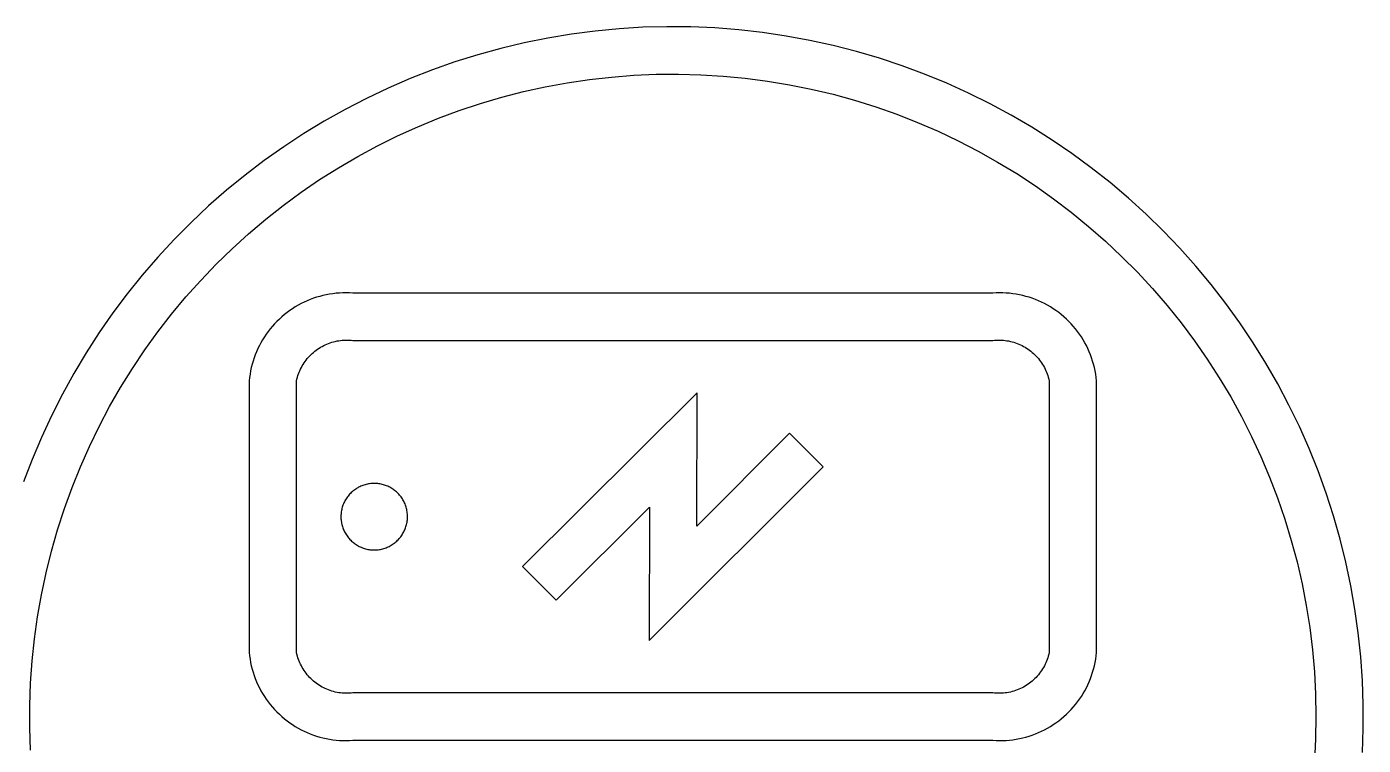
# Model space of a CAD drawing. Header units: millimetres. Extents: x 430 to 4403, y -1522 to 1254.
# Drawn here: x 3390.87 to 3424.74, y -439.11 to -420.88 of the extents above; entities that cross this region are included whole.
import ezdxf

# ---------------------------------------------------------------- set-up
doc = ezdxf.new("R2010")
doc.units = ezdxf.units.MM
doc.header["$MEASUREMENT"] = 0
doc.layers.add('Utwórz2D linie widoczne', color=7, linetype='Continuous', true_color=0x000000)

msp = doc.modelspace()

# ---------------------------------------------------------------- linework, layer by layer
at = {"layer": 'Utwórz2D linie widoczne'}
for p, q in [((3405.272, -420.995), (3404.67, -421.074)), ((3405.877, -420.937), (3405.272, -420.995)), ((3406.483, -420.9), (3405.877, -420.937)), ((3407.09, -420.884), (3406.483, -420.9)), ((3407.698, -420.889), (3407.09, -420.884)), ((3408.305, -420.916), (3407.698, -420.889)), ((3408.91, -420.963), (3408.305, -420.916)), ((3409.514, -421.032), (3408.91, -420.963)), ((3410.115, -421.121), (3409.514, -421.032)), ((3403.475, -421.294), (3402.884, -421.435)), ((3404.07, -421.173), (3403.475, -421.294)), ((3404.67, -421.074), (3404.07, -421.173)), ((3410.712, -421.231), (3410.115, -421.121)), ((3411.305, -421.362), (3410.712, -421.231)), ((3411.894, -421.513), (3411.305, -421.362)), ((3402.299, -421.596), (3401.719, -421.778)), ((3402.884, -421.435), (3402.299, -421.596)), ((3412.476, -421.685), (3411.894, -421.513)), ((3413.053, -421.877), (3412.476, -421.685)), ((3401.146, -421.979), (3400.58, -422.201)), ((3401.719, -421.778), (3401.146, -421.979)), ((3413.622, -422.088), (3413.053, -421.877)), ((3400.58, -422.201), (3400.023, -422.442)), ((3404.009, -422.409), (3404.566, -422.306)), ((3404.566, -422.306), (3405.125, -422.223)), ((3405.125, -422.223), (3405.687, -422.16)), ((3405.687, -422.16), (3406.251, -422.115)), ((3406.251, -422.115), (3406.817, -422.091)), ((3406.817, -422.091), (3407.382, -422.086)), ((3407.382, -422.086), (3407.948, -422.101)), ((3407.948, -422.101), (3408.513, -422.135)), ((3408.513, -422.135), (3409.076, -422.189)), ((3409.076, -422.189), (3409.637, -422.262)), ((3409.637, -422.262), (3410.195, -422.355)), ((3410.195, -422.355), (3410.749, -422.467)), ((3414.184, -422.319), (3413.622, -422.088)), ((3414.737, -422.57), (3414.184, -422.319)), ((3399.474, -422.702), (3398.934, -422.981)), ((3400.023, -422.442), (3399.474, -422.702)), ((3402.366, -422.832), (3402.909, -422.672)), ((3402.909, -422.672), (3403.457, -422.531)), ((3403.457, -422.531), (3404.009, -422.409)), ((3410.749, -422.467), (3411.3, -422.599)), ((3411.3, -422.599), (3411.845, -422.749)), ((3415.282, -422.84), (3414.737, -422.57)), ((3398.934, -422.981), (3398.405, -423.279)), ((3401.299, -423.207), (3401.829, -423.01)), ((3401.829, -423.01), (3402.366, -422.832)), ((3411.845, -422.749), (3412.385, -422.918)), ((3412.385, -422.918), (3412.919, -423.106)), ((3415.816, -423.128), (3415.282, -422.84)), ((3398.405, -423.279), (3397.886, -423.594)), ((3400.776, -423.423), (3401.299, -423.207)), ((3412.919, -423.106), (3413.445, -423.312)), ((3413.445, -423.312), (3413.965, -423.537)), ((3416.34, -423.435), (3415.816, -423.128)), ((3397.886, -423.594), (3397.378, -423.928)), ((3399.754, -423.907), (3400.261, -423.656)), ((3400.261, -423.656), (3400.776, -423.423)), ((3413.965, -423.537), (3414.476, -423.779)), ((3416.854, -423.76), (3416.34, -423.435)), ((3397.378, -423.928), (3396.882, -424.279)), ((3399.256, -424.176), (3399.754, -423.907)), ((3414.476, -423.779), (3414.978, -424.039)), ((3414.978, -424.039), (3415.472, -424.316)), ((3417.356, -424.102), (3416.854, -423.76)), ((3396.882, -424.279), (3396.399, -424.647)), ((3398.767, -424.461), (3399.256, -424.176)), ((3415.472, -424.316), (3415.955, -424.61)), ((3417.845, -424.462), (3417.356, -424.102)), ((3396.399, -424.647), (3395.929, -425.032)), ((3397.822, -425.083), (3398.289, -424.764)), ((3398.289, -424.764), (3398.767, -424.461)), ((3415.955, -424.61), (3416.428, -424.921)), ((3418.322, -424.838), (3417.845, -424.462)), ((3395.929, -425.032), (3395.472, -425.432)), ((3397.366, -425.418), (3397.822, -425.083)), ((3416.428, -424.921), (3416.889, -425.248)), ((3418.785, -425.231), (3418.322, -424.838)), ((3395.472, -425.432), (3395.03, -425.849)), ((3396.922, -425.768), (3397.366, -425.418)), ((3416.889, -425.248), (3417.34, -425.59)), ((3419.235, -425.64), (3418.785, -425.231)), ((3396.49, -426.134), (3396.922, -425.768)), ((3417.34, -425.59), (3417.777, -425.949)), ((3419.67, -426.063), (3419.235, -425.64)), ((3395.03, -425.849), (3394.602, -426.28)), ((3417.777, -425.949), (3418.203, -426.322)), ((3420.09, -426.502), (3419.67, -426.063)), ((3394.602, -426.28), (3394.19, -426.726)), ((3396.072, -426.515), (3396.49, -426.134)), ((3418.203, -426.322), (3418.615, -426.709)), ((3394.19, -426.726), (3393.793, -427.186)), ((3395.667, -426.909), (3396.072, -426.515)), ((3418.615, -426.709), (3419.013, -427.111)), ((3420.495, -426.955), (3420.09, -426.502)), ((3395.275, -427.318), (3395.667, -426.909)), ((3419.013, -427.111), (3419.397, -427.526)), ((3420.883, -427.422), (3420.495, -426.955)), ((3393.793, -427.186), (3393.412, -427.66)), ((3394.898, -427.74), (3395.275, -427.318)), ((3421.256, -427.902), (3420.883, -427.422)), ((3393.412, -427.66), (3393.049, -428.146)), ((3394.537, -428.175), (3394.898, -427.74)), ((3398.051, -427.804), (3397.973, -427.836)), ((3398.131, -427.774), (3398.051, -427.804)), ((3398.211, -427.748), (3398.131, -427.774)), ((3398.292, -427.724), (3398.211, -427.748)), ((3398.374, -427.702), (3398.292, -427.724)), ((3398.457, -427.684), (3398.374, -427.702)), ((3398.54, -427.669), (3398.457, -427.684)), ((3398.624, -427.656), (3398.54, -427.669)), ((3398.709, -427.646), (3398.624, -427.656)), ((3398.793, -427.639), (3398.709, -427.646)), ((3398.878, -427.636), (3398.793, -427.639)), ((3398.963, -427.635), (3398.878, -427.636)), ((3399.047, -427.637), (3398.963, -427.635)), ((3399.132, -427.641), (3399.047, -427.637)), ((3415.35, -427.641), (3399.132, -427.641)), ((3415.434, -427.637), (3415.35, -427.641)), ((3415.519, -427.635), (3415.434, -427.637)), ((3415.604, -427.636), (3415.519, -427.635)), ((3415.688, -427.639), (3415.604, -427.636)), ((3415.773, -427.646), (3415.688, -427.639)), ((3415.857, -427.656), (3415.773, -427.646)), ((3415.941, -427.669), (3415.857, -427.656)), ((3416.024, -427.684), (3415.941, -427.669)), ((3416.107, -427.702), (3416.024, -427.684)), ((3416.189, -427.724), (3416.107, -427.702)), ((3416.271, -427.748), (3416.189, -427.724)), ((3416.351, -427.774), (3416.271, -427.748)), ((3416.43, -427.804), (3416.351, -427.774)), ((3416.509, -427.836), (3416.43, -427.804)), ((3419.397, -427.526), (3419.767, -427.955)), ((3393.049, -428.146), (3392.702, -428.645)), ((3397.462, -428.135), (3397.395, -428.188)), ((3397.53, -428.085), (3397.462, -428.135)), ((3397.6, -428.037), (3397.53, -428.085)), ((3397.672, -427.992), (3397.6, -428.037)), ((3397.745, -427.949), (3397.672, -427.992)), ((3397.82, -427.909), (3397.745, -427.949)), ((3397.896, -427.871), (3397.82, -427.909)), ((3397.973, -427.836), (3397.896, -427.871)), ((3416.586, -427.871), (3416.509, -427.836)), ((3416.662, -427.909), (3416.586, -427.871)), ((3416.737, -427.949), (3416.662, -427.909)), ((3416.81, -427.992), (3416.737, -427.949)), ((3416.881, -428.037), (3416.81, -427.992)), ((3416.951, -428.085), (3416.881, -428.037)), ((3417.02, -428.135), (3416.951, -428.085)), ((3417.086, -428.188), (3417.02, -428.135)), ((3419.767, -427.955), (3420.121, -428.396)), ((3421.611, -428.395), (3421.256, -427.902)), ((3394.19, -428.622), (3394.537, -428.175)), ((3397.091, -428.483), (3397.037, -428.548)), ((3397.148, -428.42), (3397.091, -428.483)), ((3397.207, -428.359), (3397.148, -428.42)), ((3397.268, -428.3), (3397.207, -428.359)), ((3397.33, -428.243), (3397.268, -428.3)), ((3397.395, -428.188), (3397.33, -428.243)), ((3417.151, -428.243), (3417.086, -428.188)), ((3417.214, -428.3), (3417.151, -428.243)), ((3417.275, -428.359), (3417.214, -428.3)), ((3417.333, -428.42), (3417.275, -428.359)), ((3417.39, -428.483), (3417.333, -428.42)), ((3417.444, -428.548), (3417.39, -428.483)), ((3420.121, -428.396), (3420.46, -428.849)), ((3421.949, -428.9), (3421.611, -428.395)), ((3392.702, -428.645), (3392.373, -429.155)), ((3393.859, -429.081), (3394.19, -428.622)), ((3396.843, -428.826), (3396.801, -428.899)), ((3396.888, -428.754), (3396.843, -428.826)), ((3396.935, -428.684), (3396.888, -428.754)), ((3396.985, -428.615), (3396.935, -428.684)), ((3397.037, -428.548), (3396.985, -428.615)), ((3398.863, -428.838), (3398.908, -428.835)), ((3398.908, -428.835), (3398.953, -428.834)), ((3398.953, -428.834), (3398.998, -428.834)), ((3398.998, -428.834), (3399.043, -428.835)), ((3399.043, -428.835), (3399.087, -428.838)), ((3415.394, -428.838), (3415.439, -428.835)), ((3415.439, -428.835), (3415.484, -428.834)), ((3415.484, -428.834), (3415.529, -428.834)), ((3415.529, -428.834), (3415.573, -428.835)), ((3415.573, -428.835), (3415.618, -428.838)), ((3417.496, -428.615), (3417.444, -428.548)), ((3417.546, -428.684), (3417.496, -428.615)), ((3417.594, -428.754), (3417.546, -428.684)), ((3417.638, -428.826), (3417.594, -428.754)), ((3417.681, -428.899), (3417.638, -428.826)), ((3392.373, -429.155), (3392.061, -429.677)), ((3393.544, -429.551), (3393.859, -429.081)), ((3396.689, -429.128), (3396.657, -429.206)), ((3396.724, -429.05), (3396.689, -429.128)), ((3396.761, -428.974), (3396.724, -429.05)), ((3396.801, -428.899), (3396.761, -428.974)), ((3398.097, -429.174), (3398.131, -429.144)), ((3398.131, -429.144), (3398.165, -429.116)), ((3398.165, -429.116), (3398.201, -429.088)), ((3398.201, -429.088), (3398.237, -429.062)), ((3398.237, -429.062), (3398.275, -429.038)), ((3398.275, -429.038), (3398.313, -429.014)), ((3398.313, -429.014), (3398.352, -428.992)), ((3398.352, -428.992), (3398.392, -428.971)), ((3398.392, -428.971), (3398.432, -428.952)), ((3398.432, -428.952), (3398.473, -428.934)), ((3398.473, -428.934), (3398.515, -428.917)), ((3398.515, -428.917), (3398.557, -428.902)), ((3398.557, -428.902), (3398.6, -428.888)), ((3398.6, -428.888), (3398.643, -428.876)), ((3398.643, -428.876), (3398.686, -428.865)), ((3398.686, -428.865), (3398.73, -428.856)), ((3398.73, -428.856), (3398.774, -428.849)), ((3398.774, -428.849), (3398.819, -428.843)), ((3398.819, -428.843), (3398.863, -428.838)), ((3399.087, -428.838), (3399.132, -428.843)), ((3399.132, -428.843), (3415.35, -428.843)), ((3415.35, -428.843), (3415.394, -428.838)), ((3415.618, -428.838), (3415.663, -428.843)), ((3415.663, -428.843), (3415.707, -428.849)), ((3415.707, -428.849), (3415.751, -428.856)), ((3415.751, -428.856), (3415.795, -428.865)), ((3415.795, -428.865), (3415.839, -428.876)), ((3415.839, -428.876), (3415.882, -428.888)), ((3415.882, -428.888), (3415.925, -428.902)), ((3415.925, -428.902), (3415.967, -428.917)), ((3415.967, -428.917), (3416.008, -428.934)), ((3416.008, -428.934), (3416.05, -428.952)), ((3416.05, -428.952), (3416.09, -428.971)), ((3416.09, -428.971), (3416.13, -428.992)), ((3416.13, -428.992), (3416.169, -429.014)), ((3416.169, -429.014), (3416.207, -429.038)), ((3416.207, -429.038), (3416.244, -429.062)), ((3416.244, -429.062), (3416.281, -429.088)), ((3416.281, -429.088), (3416.316, -429.116)), ((3416.316, -429.116), (3416.351, -429.144)), ((3416.351, -429.144), (3416.384, -429.174)), ((3417.721, -428.974), (3417.681, -428.899)), ((3417.758, -429.05), (3417.721, -428.974)), ((3417.792, -429.128), (3417.758, -429.05)), ((3417.824, -429.206), (3417.792, -429.128)), ((3420.46, -428.849), (3420.783, -429.313)), ((3422.269, -429.416), (3421.949, -428.9)), ((3396.578, -429.448), (3396.558, -429.53)), ((3396.602, -429.366), (3396.578, -429.448)), ((3396.628, -429.286), (3396.602, -429.366)), ((3396.657, -429.206), (3396.628, -429.286)), ((3397.826, -429.528), (3397.847, -429.489)), ((3397.847, -429.489), (3397.87, -429.45)), ((3397.87, -429.45), (3397.894, -429.412)), ((3397.894, -429.412), (3397.919, -429.375)), ((3397.919, -429.375), (3397.946, -429.339)), ((3397.946, -429.339), (3397.974, -429.304)), ((3397.974, -429.304), (3398.003, -429.27)), ((3398.003, -429.27), (3398.033, -429.237)), ((3398.033, -429.237), (3398.065, -429.205)), ((3398.065, -429.205), (3398.097, -429.174)), ((3416.384, -429.174), (3416.417, -429.205)), ((3416.417, -429.205), (3416.448, -429.237)), ((3416.448, -429.237), (3416.478, -429.27)), ((3416.478, -429.27), (3416.508, -429.304)), ((3416.508, -429.304), (3416.535, -429.339)), ((3416.535, -429.339), (3416.562, -429.375)), ((3416.562, -429.375), (3416.588, -429.412)), ((3416.588, -429.412), (3416.612, -429.45)), ((3416.612, -429.45), (3416.635, -429.489)), ((3416.635, -429.489), (3416.656, -429.528)), ((3417.853, -429.286), (3417.824, -429.206)), ((3417.88, -429.366), (3417.853, -429.286)), ((3417.903, -429.448), (3417.88, -429.366)), ((3417.924, -429.53), (3417.903, -429.448)), ((3420.783, -429.313), (3421.09, -429.789)), ((3422.571, -429.943), (3422.269, -429.416)), ((3392.061, -429.677), (3391.768, -430.209)), ((3393.246, -430.032), (3393.544, -429.551)), ((3396.513, -429.78), (3396.503, -429.865)), ((3396.525, -429.696), (3396.513, -429.78)), ((3396.54, -429.613), (3396.525, -429.696)), ((3396.558, -429.53), (3396.54, -429.613)), ((3397.705, -429.865), (3397.715, -429.821)), ((3397.715, -429.821), (3397.726, -429.778)), ((3397.726, -429.778), (3397.739, -429.735)), ((3397.739, -429.735), (3397.754, -429.692)), ((3397.754, -429.692), (3397.769, -429.65)), ((3397.769, -429.65), (3397.787, -429.609)), ((3397.787, -429.609), (3397.805, -429.568)), ((3397.805, -429.568), (3397.826, -429.528)), ((3416.656, -429.528), (3416.676, -429.568)), ((3416.676, -429.568), (3416.695, -429.609)), ((3416.695, -429.609), (3416.712, -429.65)), ((3416.712, -429.65), (3416.728, -429.692)), ((3416.728, -429.692), (3416.742, -429.735)), ((3416.742, -429.735), (3416.755, -429.778)), ((3416.755, -429.778), (3416.766, -429.821)), ((3416.766, -429.821), (3416.776, -429.865)), ((3417.942, -429.613), (3417.924, -429.53)), ((3417.957, -429.696), (3417.942, -429.613)), ((3417.969, -429.78), (3417.957, -429.696)), ((3417.978, -429.865), (3417.969, -429.78)), ((3421.09, -429.789), (3421.379, -430.275)), ((3392.964, -430.522), (3393.246, -430.032)), ((3396.503, -429.865), (3396.503, -436.761)), ((3397.705, -436.761), (3397.705, -429.865)), ((3407.853, -430.171), (3403.433, -434.578)), ((3407.848, -433.55), (3407.853, -430.171)), ((3416.776, -429.865), (3416.776, -436.761)), ((3417.978, -436.761), (3417.978, -429.865)), ((3422.855, -430.48), (3422.571, -429.943)), ((3391.768, -430.209), (3391.494, -430.751)), ((3392.7, -431.023), (3392.964, -430.522)), ((3421.379, -430.275), (3421.652, -430.77)), ((3423.12, -431.027), (3422.855, -430.48)), ((3391.494, -430.751), (3391.238, -431.302)), ((3421.652, -430.77), (3421.908, -431.275)), ((3392.453, -431.532), (3392.7, -431.023)), ((3410.201, -431.196), (3407.848, -433.55)), ((3411.051, -432.045), (3410.201, -431.196)), ((3423.366, -431.582), (3423.12, -431.027)), ((3391.238, -431.302), (3391.002, -431.862)), ((3392.225, -432.049), (3392.453, -431.532)), ((3421.908, -431.275), (3422.146, -431.788)), ((3391.002, -431.862), (3390.786, -432.429)), ((3422.146, -431.788), (3422.366, -432.31)), ((3423.592, -432.146), (3423.366, -431.582)), ((3392.014, -432.574), (3392.225, -432.049)), ((3406.643, -436.457), (3411.051, -432.045)), ((3423.799, -432.717), (3423.592, -432.146)), ((3399.304, -432.553), (3399.278, -432.567)), ((3399.331, -432.541), (3399.304, -432.553)), ((3399.358, -432.53), (3399.331, -432.541)), ((3399.385, -432.519), (3399.358, -432.53)), ((3399.413, -432.51), (3399.385, -432.519)), ((3399.441, -432.501), (3399.413, -432.51)), ((3399.469, -432.494), (3399.441, -432.501)), ((3399.498, -432.487), (3399.469, -432.494)), ((3399.527, -432.482), (3399.498, -432.487)), ((3399.556, -432.477), (3399.527, -432.482)), ((3399.585, -432.473), (3399.556, -432.477)), ((3399.614, -432.471), (3399.585, -432.473)), ((3399.643, -432.469), (3399.614, -432.471)), ((3399.672, -432.469), (3399.643, -432.469)), ((3399.702, -432.469), (3399.672, -432.469)), ((3399.731, -432.471), (3399.702, -432.469)), ((3399.76, -432.473), (3399.731, -432.471)), ((3399.789, -432.477), (3399.76, -432.473)), ((3399.818, -432.482), (3399.789, -432.477)), ((3399.847, -432.487), (3399.818, -432.482)), ((3399.875, -432.494), (3399.847, -432.487)), ((3399.904, -432.501), (3399.875, -432.494)), ((3399.932, -432.51), (3399.904, -432.501)), ((3399.959, -432.519), (3399.932, -432.51)), ((3399.987, -432.53), (3399.959, -432.519)), ((3400.014, -432.541), (3399.987, -432.53)), ((3400.04, -432.553), (3400.014, -432.541)), ((3400.066, -432.567), (3400.04, -432.553)), ((3422.366, -432.31), (3422.567, -432.838)), ((3391.821, -433.106), (3392.014, -432.574)), ((3398.944, -432.887), (3398.93, -432.912)), ((3398.959, -432.862), (3398.944, -432.887)), ((3398.975, -432.837), (3398.959, -432.862)), ((3398.992, -432.813), (3398.975, -432.837)), ((3399.01, -432.79), (3398.992, -432.813)), ((3399.029, -432.767), (3399.01, -432.79)), ((3399.048, -432.745), (3399.029, -432.767)), ((3399.068, -432.724), (3399.048, -432.745)), ((3399.089, -432.703), (3399.068, -432.724)), ((3399.11, -432.683), (3399.089, -432.703)), ((3399.132, -432.664), (3399.11, -432.683)), ((3399.155, -432.646), (3399.132, -432.664)), ((3399.179, -432.628), (3399.155, -432.646)), ((3399.203, -432.612), (3399.179, -432.628)), ((3399.227, -432.596), (3399.203, -432.612)), ((3399.253, -432.581), (3399.227, -432.596)), ((3399.278, -432.567), (3399.253, -432.581)), ((3400.092, -432.581), (3400.066, -432.567)), ((3400.117, -432.596), (3400.092, -432.581)), ((3400.142, -432.612), (3400.117, -432.596)), ((3400.166, -432.628), (3400.142, -432.612)), ((3400.189, -432.646), (3400.166, -432.628)), ((3400.212, -432.664), (3400.189, -432.646)), ((3400.234, -432.683), (3400.212, -432.664)), ((3400.256, -432.703), (3400.234, -432.683)), ((3400.277, -432.724), (3400.256, -432.703)), ((3400.297, -432.745), (3400.277, -432.724)), ((3400.316, -432.767), (3400.297, -432.745)), ((3400.335, -432.79), (3400.316, -432.767)), ((3400.352, -432.813), (3400.335, -432.79)), ((3400.369, -432.837), (3400.352, -432.813)), ((3400.385, -432.862), (3400.369, -432.837)), ((3400.401, -432.887), (3400.385, -432.862)), ((3400.415, -432.912), (3400.401, -432.887)), ((3422.567, -432.838), (3422.751, -433.373)), ((3423.985, -433.295), (3423.799, -432.717)), ((3391.647, -433.645), (3391.821, -433.106)), ((3398.834, -433.218), (3398.831, -433.247)), ((3398.838, -433.189), (3398.834, -433.218)), ((3398.843, -433.16), (3398.838, -433.189)), ((3398.848, -433.131), (3398.843, -433.16)), ((3398.855, -433.102), (3398.848, -433.131)), ((3398.863, -433.074), (3398.855, -433.102)), ((3398.872, -433.046), (3398.863, -433.074)), ((3398.881, -433.019), (3398.872, -433.046)), ((3398.892, -432.991), (3398.881, -433.019)), ((3398.904, -432.965), (3398.892, -432.991)), ((3398.916, -432.938), (3398.904, -432.965)), ((3398.93, -432.912), (3398.916, -432.938)), ((3400.428, -432.938), (3400.415, -432.912)), ((3400.441, -432.965), (3400.428, -432.938)), ((3400.453, -432.991), (3400.441, -432.965)), ((3400.463, -433.019), (3400.453, -432.991)), ((3400.473, -433.046), (3400.463, -433.019)), ((3400.482, -433.074), (3400.473, -433.046)), ((3400.489, -433.102), (3400.482, -433.074)), ((3400.496, -433.131), (3400.489, -433.102)), ((3400.502, -433.16), (3400.496, -433.131)), ((3400.507, -433.189), (3400.502, -433.16)), ((3400.511, -433.218), (3400.507, -433.189)), ((3400.513, -433.247), (3400.511, -433.218)), ((3404.282, -435.429), (3406.647, -433.07)), ((3406.647, -433.07), (3406.643, -436.457)), ((3398.831, -433.247), (3398.829, -433.276)), ((3398.829, -433.276), (3398.829, -433.305)), ((3398.829, -433.305), (3398.829, -433.335)), ((3398.829, -433.335), (3398.83, -433.364)), ((3398.83, -433.364), (3398.832, -433.393)), ((3398.832, -433.393), (3398.836, -433.422)), ((3398.836, -433.422), (3398.84, -433.451)), ((3398.84, -433.451), (3398.845, -433.48)), ((3398.845, -433.48), (3398.852, -433.509)), ((3398.852, -433.509), (3398.859, -433.537)), ((3398.859, -433.537), (3398.867, -433.565)), ((3398.867, -433.565), (3398.876, -433.593)), ((3400.468, -433.593), (3400.477, -433.565)), ((3400.477, -433.565), (3400.486, -433.537)), ((3400.486, -433.537), (3400.493, -433.509)), ((3400.493, -433.509), (3400.499, -433.48)), ((3400.499, -433.48), (3400.505, -433.451)), ((3400.505, -433.451), (3400.509, -433.422)), ((3400.509, -433.422), (3400.512, -433.393)), ((3400.512, -433.393), (3400.514, -433.364)), ((3400.515, -433.276), (3400.513, -433.247)), ((3400.514, -433.364), (3400.516, -433.335)), ((3400.516, -433.305), (3400.515, -433.276)), ((3400.516, -433.335), (3400.516, -433.305)), ((3422.751, -433.373), (3422.915, -433.915)), ((3424.152, -433.879), (3423.985, -433.295)), ((3391.492, -434.189), (3391.647, -433.645)), ((3398.876, -433.593), (3398.887, -433.62)), ((3398.887, -433.62), (3398.898, -433.647)), ((3398.898, -433.647), (3398.91, -433.674)), ((3398.91, -433.674), (3398.923, -433.7)), ((3398.923, -433.7), (3398.937, -433.726)), ((3398.937, -433.726), (3398.952, -433.751)), ((3398.952, -433.751), (3398.967, -433.776)), ((3398.967, -433.776), (3398.984, -433.8)), ((3398.984, -433.8), (3399.001, -433.824)), ((3399.001, -433.824), (3399.019, -433.847)), ((3399.019, -433.847), (3399.038, -433.869)), ((3399.038, -433.869), (3399.058, -433.891)), ((3399.058, -433.891), (3399.078, -433.912)), ((3399.078, -433.912), (3399.099, -433.932)), ((3400.245, -433.932), (3400.266, -433.912)), ((3400.266, -433.912), (3400.287, -433.891)), ((3400.287, -433.891), (3400.306, -433.869)), ((3400.306, -433.869), (3400.325, -433.847)), ((3400.325, -433.847), (3400.344, -433.824)), ((3400.344, -433.824), (3400.361, -433.8)), ((3400.361, -433.8), (3400.377, -433.776)), ((3400.377, -433.776), (3400.393, -433.751)), ((3400.393, -433.751), (3400.408, -433.726)), ((3400.408, -433.726), (3400.422, -433.7)), ((3400.422, -433.7), (3400.435, -433.674)), ((3400.435, -433.674), (3400.447, -433.647)), ((3400.447, -433.647), (3400.458, -433.62)), ((3400.458, -433.62), (3400.468, -433.593)), ((3422.915, -433.915), (3423.061, -434.461)), ((3424.298, -434.469), (3424.152, -433.879)), ((3391.356, -434.738), (3391.492, -434.189)), ((3399.099, -433.932), (3399.121, -433.952)), ((3399.121, -433.952), (3399.144, -433.97)), ((3399.144, -433.97), (3399.167, -433.988)), ((3399.167, -433.988), (3399.191, -434.005)), ((3399.191, -434.005), (3399.215, -434.022)), ((3399.215, -434.022), (3399.24, -434.037)), ((3399.24, -434.037), (3399.265, -434.052)), ((3399.265, -434.052), (3399.291, -434.065)), ((3399.291, -434.065), (3399.318, -434.078)), ((3399.318, -434.078), (3399.344, -434.09)), ((3399.344, -434.09), (3399.372, -434.101)), ((3399.372, -434.101), (3399.399, -434.111)), ((3399.399, -434.111), (3399.427, -434.12)), ((3399.427, -434.12), (3399.455, -434.128)), ((3399.455, -434.128), (3399.484, -434.135)), ((3399.484, -434.135), (3399.512, -434.141)), ((3399.512, -434.141), (3399.541, -434.146)), ((3399.541, -434.146), (3399.57, -434.15)), ((3399.57, -434.15), (3399.599, -434.153)), ((3399.599, -434.153), (3399.628, -434.155)), ((3399.628, -434.155), (3399.658, -434.156)), ((3399.658, -434.156), (3399.687, -434.156)), ((3399.687, -434.156), (3399.716, -434.155)), ((3399.716, -434.155), (3399.745, -434.153)), ((3399.745, -434.153), (3399.775, -434.15)), ((3399.775, -434.15), (3399.804, -434.146)), ((3399.804, -434.146), (3399.832, -434.141)), ((3399.832, -434.141), (3399.861, -434.135)), ((3399.861, -434.135), (3399.89, -434.128)), ((3399.89, -434.128), (3399.918, -434.12)), ((3399.918, -434.12), (3399.946, -434.111)), ((3399.946, -434.111), (3399.973, -434.101)), ((3399.973, -434.101), (3400, -434.09)), ((3400, -434.09), (3400.027, -434.078)), ((3400.027, -434.078), (3400.053, -434.065)), ((3400.053, -434.065), (3400.079, -434.052)), ((3400.079, -434.052), (3400.105, -434.037)), ((3400.105, -434.037), (3400.13, -434.022)), ((3400.13, -434.022), (3400.154, -434.005)), ((3400.154, -434.005), (3400.178, -433.988)), ((3400.178, -433.988), (3400.201, -433.97)), ((3400.201, -433.97), (3400.223, -433.952)), ((3400.223, -433.952), (3400.245, -433.932)), ((3403.433, -434.578), (3404.282, -435.429)), ((3423.061, -434.461), (3423.187, -435.013)), ((3424.424, -435.063), (3424.298, -434.469)), ((3391.239, -435.291), (3391.356, -434.738)), ((3423.187, -435.013), (3423.295, -435.568)), ((3424.529, -435.662), (3424.424, -435.063)), ((3391.142, -435.849), (3391.239, -435.291)), ((3423.295, -435.568), (3423.383, -436.127)), ((3391.063, -436.409), (3391.142, -435.849)), ((3424.613, -436.263), (3424.529, -435.662)), ((3423.383, -436.127), (3423.451, -436.689)), ((3424.676, -436.867), (3424.613, -436.263)), ((3391.005, -436.972), (3391.063, -436.409)), ((3396.503, -436.761), (3396.513, -436.845)), ((3396.513, -436.845), (3396.525, -436.929)), ((3396.525, -436.929), (3396.54, -437.012)), ((3397.715, -436.804), (3397.705, -436.761)), ((3397.726, -436.848), (3397.715, -436.804)), ((3397.739, -436.891), (3397.726, -436.848)), ((3397.754, -436.933), (3397.739, -436.891)), ((3397.769, -436.975), (3397.754, -436.933)), ((3416.728, -436.933), (3416.712, -436.975)), ((3416.742, -436.891), (3416.728, -436.933)), ((3416.755, -436.848), (3416.742, -436.891)), ((3416.766, -436.804), (3416.755, -436.848)), ((3416.776, -436.761), (3416.766, -436.804)), ((3417.942, -437.012), (3417.957, -436.929)), ((3417.957, -436.929), (3417.969, -436.845)), ((3417.969, -436.845), (3417.978, -436.761)), ((3423.451, -436.689), (3423.501, -437.252)), ((3424.718, -437.473), (3424.676, -436.867)), ((3390.965, -437.536), (3391.005, -436.972)), ((3396.54, -437.012), (3396.558, -437.095)), ((3396.558, -437.095), (3396.578, -437.177)), ((3396.578, -437.177), (3396.602, -437.259)), ((3396.602, -437.259), (3396.628, -437.339)), ((3397.787, -437.016), (3397.769, -436.975)), ((3397.805, -437.057), (3397.787, -437.016)), ((3397.826, -437.097), (3397.805, -437.057)), ((3397.847, -437.137), (3397.826, -437.097)), ((3397.87, -437.175), (3397.847, -437.137)), ((3397.894, -437.213), (3397.87, -437.175)), ((3397.919, -437.25), (3397.894, -437.213)), ((3397.946, -437.286), (3397.919, -437.25)), ((3397.974, -437.321), (3397.946, -437.286)), ((3416.535, -437.286), (3416.508, -437.321)), ((3416.562, -437.25), (3416.535, -437.286)), ((3416.588, -437.213), (3416.562, -437.25)), ((3416.612, -437.175), (3416.588, -437.213)), ((3416.635, -437.137), (3416.612, -437.175)), ((3416.656, -437.097), (3416.635, -437.137)), ((3416.676, -437.057), (3416.656, -437.097)), ((3416.695, -437.016), (3416.676, -437.057)), ((3416.712, -436.975), (3416.695, -437.016)), ((3417.853, -437.339), (3417.88, -437.259)), ((3417.88, -437.259), (3417.903, -437.177)), ((3417.903, -437.177), (3417.924, -437.095)), ((3417.924, -437.095), (3417.942, -437.012)), ((3423.501, -437.252), (3423.53, -437.817)), ((3390.946, -438.101), (3390.965, -437.536)), ((3396.628, -437.339), (3396.657, -437.419)), ((3396.657, -437.419), (3396.689, -437.498)), ((3396.689, -437.498), (3396.724, -437.575)), ((3396.724, -437.575), (3396.761, -437.651)), ((3398.003, -437.355), (3397.974, -437.321)), ((3398.033, -437.388), (3398.003, -437.355)), ((3398.065, -437.42), (3398.033, -437.388)), ((3398.097, -437.451), (3398.065, -437.42)), ((3398.131, -437.481), (3398.097, -437.451)), ((3398.165, -437.509), (3398.131, -437.481)), ((3398.201, -437.537), (3398.165, -437.509)), ((3398.237, -437.563), (3398.201, -437.537)), ((3398.275, -437.588), (3398.237, -437.563)), ((3398.313, -437.611), (3398.275, -437.588)), ((3398.352, -437.633), (3398.313, -437.611)), ((3398.392, -437.654), (3398.352, -437.633)), ((3416.13, -437.633), (3416.09, -437.654)), ((3416.169, -437.611), (3416.13, -437.633)), ((3416.207, -437.588), (3416.169, -437.611)), ((3416.244, -437.563), (3416.207, -437.588)), ((3416.281, -437.537), (3416.244, -437.563)), ((3416.316, -437.509), (3416.281, -437.537)), ((3416.351, -437.481), (3416.316, -437.509)), ((3416.384, -437.451), (3416.351, -437.481)), ((3416.417, -437.42), (3416.384, -437.451)), ((3416.448, -437.388), (3416.417, -437.42)), ((3416.478, -437.355), (3416.448, -437.388)), ((3416.508, -437.321), (3416.478, -437.355)), ((3417.721, -437.651), (3417.758, -437.575)), ((3417.758, -437.575), (3417.792, -437.498)), ((3417.792, -437.498), (3417.824, -437.419)), ((3417.824, -437.419), (3417.853, -437.339)), ((3424.739, -438.08), (3424.718, -437.473)), ((3396.761, -437.651), (3396.801, -437.726)), ((3396.801, -437.726), (3396.843, -437.799)), ((3396.843, -437.799), (3396.888, -437.871)), ((3396.888, -437.871), (3396.935, -437.942)), ((3396.935, -437.942), (3396.985, -438.01)), ((3398.432, -437.674), (3398.392, -437.654)), ((3398.473, -437.692), (3398.432, -437.674)), ((3398.515, -437.708), (3398.473, -437.692)), ((3398.557, -437.723), (3398.515, -437.708)), ((3398.6, -437.737), (3398.557, -437.723)), ((3398.643, -437.749), (3398.6, -437.737)), ((3398.686, -437.76), (3398.643, -437.749)), ((3398.73, -437.769), (3398.686, -437.76)), ((3398.774, -437.777), (3398.73, -437.769)), ((3398.819, -437.783), (3398.774, -437.777)), ((3398.863, -437.787), (3398.819, -437.783)), ((3398.908, -437.79), (3398.863, -437.787)), ((3398.953, -437.792), (3398.908, -437.79)), ((3398.998, -437.792), (3398.953, -437.792)), ((3399.043, -437.79), (3398.998, -437.792)), ((3399.087, -437.787), (3399.043, -437.79)), ((3399.132, -437.782), (3399.087, -437.787)), ((3415.35, -437.782), (3399.132, -437.782)), ((3415.394, -437.787), (3415.35, -437.782)), ((3415.439, -437.79), (3415.394, -437.787)), ((3415.484, -437.792), (3415.439, -437.79)), ((3415.529, -437.792), (3415.484, -437.792)), ((3415.573, -437.79), (3415.529, -437.792)), ((3415.618, -437.787), (3415.573, -437.79)), ((3415.663, -437.783), (3415.618, -437.787)), ((3415.707, -437.777), (3415.663, -437.783)), ((3415.751, -437.769), (3415.707, -437.777)), ((3415.795, -437.76), (3415.751, -437.769)), ((3415.839, -437.749), (3415.795, -437.76)), ((3415.882, -437.737), (3415.839, -437.749)), ((3415.925, -437.723), (3415.882, -437.737)), ((3415.967, -437.708), (3415.925, -437.723)), ((3416.008, -437.692), (3415.967, -437.708)), ((3416.05, -437.674), (3416.008, -437.692)), ((3416.09, -437.654), (3416.05, -437.674)), ((3417.496, -438.01), (3417.546, -437.942)), ((3417.546, -437.942), (3417.594, -437.871)), ((3417.594, -437.871), (3417.638, -437.799)), ((3417.638, -437.799), (3417.681, -437.726)), ((3417.681, -437.726), (3417.721, -437.651)), ((3423.53, -437.817), (3423.54, -438.383)), ((3390.946, -438.667), (3390.946, -438.101)), ((3396.985, -438.01), (3397.037, -438.077)), ((3397.037, -438.077), (3397.091, -438.142)), ((3397.091, -438.142), (3397.148, -438.205)), ((3397.148, -438.205), (3397.207, -438.267)), ((3397.207, -438.267), (3397.268, -438.326)), ((3417.214, -438.326), (3417.275, -438.267)), ((3417.275, -438.267), (3417.333, -438.205)), ((3417.333, -438.205), (3417.39, -438.142)), ((3417.39, -438.142), (3417.444, -438.077)), ((3417.444, -438.077), (3417.496, -438.01)), ((3424.739, -438.688), (3424.739, -438.08)), ((3397.268, -438.326), (3397.33, -438.383)), ((3397.33, -438.383), (3397.395, -438.437)), ((3397.395, -438.437), (3397.462, -438.49)), ((3397.462, -438.49), (3397.53, -438.54)), ((3397.53, -438.54), (3397.6, -438.588)), ((3397.6, -438.588), (3397.672, -438.633)), ((3397.672, -438.633), (3397.745, -438.676)), ((3416.737, -438.676), (3416.81, -438.633)), ((3416.81, -438.633), (3416.881, -438.588)), ((3416.881, -438.588), (3416.951, -438.54)), ((3416.951, -438.54), (3417.02, -438.49)), ((3417.02, -438.49), (3417.086, -438.437)), ((3417.086, -438.437), (3417.151, -438.383)), ((3417.151, -438.383), (3417.214, -438.326)), ((3423.54, -438.383), (3423.53, -438.949)), ((3390.965, -439.232), (3390.946, -438.667)), ((3397.745, -438.676), (3397.82, -438.716)), ((3397.82, -438.716), (3397.896, -438.754)), ((3397.896, -438.754), (3397.973, -438.789)), ((3397.973, -438.789), (3398.051, -438.821)), ((3398.051, -438.821), (3398.131, -438.851)), ((3398.131, -438.851), (3398.211, -438.878)), ((3398.211, -438.878), (3398.292, -438.902)), ((3398.292, -438.902), (3398.374, -438.923)), ((3398.374, -438.923), (3398.457, -438.941)), ((3398.457, -438.941), (3398.54, -438.957)), ((3398.54, -438.957), (3398.624, -438.969)), ((3398.624, -438.969), (3398.709, -438.979)), ((3398.709, -438.979), (3398.793, -438.986)), ((3398.793, -438.986), (3398.878, -438.99)), ((3398.878, -438.99), (3398.963, -438.991)), ((3398.963, -438.991), (3399.047, -438.989)), ((3399.047, -438.989), (3399.132, -438.984)), ((3399.132, -438.984), (3415.35, -438.984)), ((3415.35, -438.984), (3415.434, -438.989)), ((3415.434, -438.989), (3415.519, -438.991)), ((3415.519, -438.991), (3415.604, -438.99)), ((3415.604, -438.99), (3415.688, -438.986)), ((3415.688, -438.986), (3415.773, -438.979)), ((3415.773, -438.979), (3415.857, -438.969)), ((3415.857, -438.969), (3415.941, -438.957)), ((3415.941, -438.957), (3416.024, -438.941)), ((3416.024, -438.941), (3416.107, -438.923)), ((3416.107, -438.923), (3416.189, -438.902)), ((3416.189, -438.902), (3416.271, -438.878)), ((3416.271, -438.878), (3416.351, -438.851)), ((3416.351, -438.851), (3416.43, -438.821)), ((3416.43, -438.821), (3416.509, -438.789)), ((3416.509, -438.789), (3416.586, -438.754)), ((3416.586, -438.754), (3416.662, -438.716)), ((3416.662, -438.716), (3416.737, -438.676)), ((3423.53, -438.949), (3423.501, -439.514)), ((3424.718, -439.295), (3424.739, -438.688))]:
    msp.add_line(p, q, dxfattribs=at)

doc.saveas('drawing.dxf')
